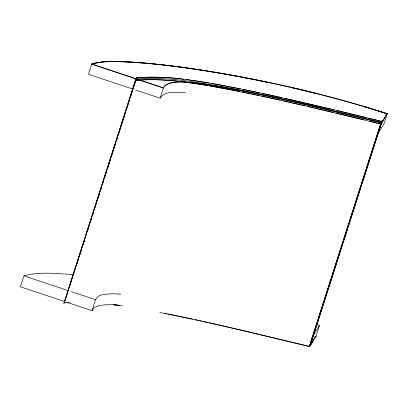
<?xml version="1.0" encoding="UTF-8"?>
<svg xmlns="http://www.w3.org/2000/svg" width="408" height="408" viewBox="0 0 408 408"><rect width="100%" height="100%" fill="white"/><g stroke="black" fill="none" stroke-linecap="round" stroke-linejoin="round"><path stroke-width="0.61" d="M73.364 274.564C56.977 273.793 39.948 271.295 23.919 275.849L20.41 286.798L64.265 301.415M383.387 119.937L381.669 122.624L378.369 132.921L383.969 123.94L387.269 113.643C326.558 94.11 264.19 79.927 201.221 69.967C177.46 66.371 153.592 63.311 129.586 61.873C117.019 61.674 103.969 60.165 91.774 63.995L88.48 74.292L132.335 88.908M64.53 302.226L68.677 289.272M68.865 288.685L115.168 144.126M115.357 143.545L136.231 78.377M77.204 263.491L78.152 260.534M80.07 254.546L81.416 250.339M83.339 244.346L84.272 241.429M87.822 230.341L88.766 227.399M90.27 222.702L91.591 218.586M92.718 215.057L93.284 213.292M95.171 207.397L96.115 204.454M98.002 198.563L99.7 193.27M100.45 190.919L101.393 187.976M102.898 183.289L103.459 181.535M104.958 176.858L106.641 171.595M107.799 167.979L110.696 158.936M111.466 156.534L115.648 143.478M116.77 139.975L117.703 137.062M118.82 133.569L120.125 129.499M120.309 128.918L123.349 119.442M123.726 118.254L124.675 115.296M124.868 114.694L125.827 111.69M126.985 108.084L128.714 102.678M128.908 102.082L129.489 100.261M130.657 96.62L132.794 89.944M132.988 89.337L133.549 87.598M133.921 86.435L136.899 77.132L135.563 79.626L63.862 303.47L64.709 301.813M67.621 302.547L92.055 310.677C94.294 305.097 94.319 296.427 101.643 294.959C107.921 293.444 114.449 293.714 120.839 294.188M135.716 90.035L160.125 98.17L163.419 87.873L91.774 63.995M310.106 345L381.505 122.104M310.677 343.847L381.913 121.457L367.894 118.014M315.899 336.447L319.408 325.497L316.404 324.564M381.898 122.854L386.835 113.648M310.697 344.092L309.361 346.581L247.687 331.694L198.436 320.469M310.585 345.484L315.522 336.279M160.125 98.17C165.281 89.964 177.225 92.718 185.4 92.631M92.055 310.677L93.213 308.728L95.181 307.127L98.144 305.893M385.193 116.969L385.54 116.413M384.142 118.651L386.529 114.903M382.735 120.911L384.443 118.243M382.332 121.64L381.618 122.782C323.223 108.819 264.95 93.738 205.591 84.364C192.53 83.875 176.261 78.107 164.526 86.098M386.922 114.194L387.269 113.643M386.233 115.301L387.218 113.801L363.783 106.498M319.408 325.497L313.808 334.478L310.304 345.428L315.904 336.437M98.139 305.908C104.825 304.276 111.787 304.674 118.59 305.23M136.966 77.79C152.556 76.622 168.244 77.234 183.743 79.234M136.542 79.06C158.472 77.219 180.474 79.708 202.113 83.196C262.456 93.432 321.881 108.344 381.337 122.706M65.856 302.746L64.117 302.853L135.624 80.289C151.22 79.121 166.908 79.728 182.407 81.733M64.173 302.807L68.916 302.537M67.611 302.644L69.386 302.552M113.016 304.608L120.401 305.602M113.506 304.618L118.422 305.276M186.165 79.54L208.891 82.982M184.824 82.034L207.55 85.481M119.044 305.363L120.289 305.541M121.615 305.781L122.823 305.964M211.492 83.431L240.71 88.959M210.151 85.925L239.374 91.453M163.751 313.12L164.827 313.334M165.903 313.548L166.979 313.762M268.535 82.518C227.705 74.047 186.522 66.989 144.978 63.158C127.347 62.358 109.033 59.344 91.739 64.127C103.938 60.348 116.974 61.817 129.54 62.031C146.722 63.051 163.832 64.948 180.897 67.187C226.455 73.425 271.621 82.411 316.236 93.524M168.06 313.976L192.52 319.082M159.829 312.421L162.323 312.926M163.567 313.176L197.814 320.336M243.408 89.505L259.692 92.907M242.071 92.004L258.356 95.406M262.421 93.493L281.607 97.701M261.084 95.987L280.27 100.195M195.259 319.668L197.997 320.265M199.099 320.504L200.195 320.744M200.741 320.861L201.843 321.106M203.49 321.468L205.693 321.953M206.244 322.075L207.346 322.32M208.993 322.687L211.201 323.177M211.752 323.299L216.725 324.416M284.361 98.318L334.33 109.91M283.025 100.812L305.148 105.861M217.275 324.538L222.253 325.666M222.809 325.788L309.34 346.346L380.577 123.95L369.357 121.196M307.928 106.503L332.994 112.404M337.125 110.573L365.094 117.331M335.784 113.072L363.752 119.825M291.955 87.644L315.925 93.401L340.282 99.822M381.669 122.624C323.274 108.661 265.001 93.58 205.642 84.206C195.049 82.865 184.339 81.314 173.645 82.294C169.743 82.865 164.98 83.926 163.373 88.031L91.713 64.178M339.946 99.69L364.145 106.641L387.6 113.959M315.083 336.212L316.287 336.59M23.919 275.849L67.769 290.465M71.155 291.593L95.564 299.727M380.837 123.349L309.437 346.244L310.774 343.755L382.174 120.855L380.837 123.349M137.21 77.816L135.874 80.305C157.809 78.463 179.806 80.952 201.445 84.446C261.788 94.676 321.213 109.594 380.669 123.95L382.005 121.462C322.55 107.1 263.124 92.188 202.781 81.952C181.142 78.463 159.14 75.975 137.21 77.816"/></g></svg>
